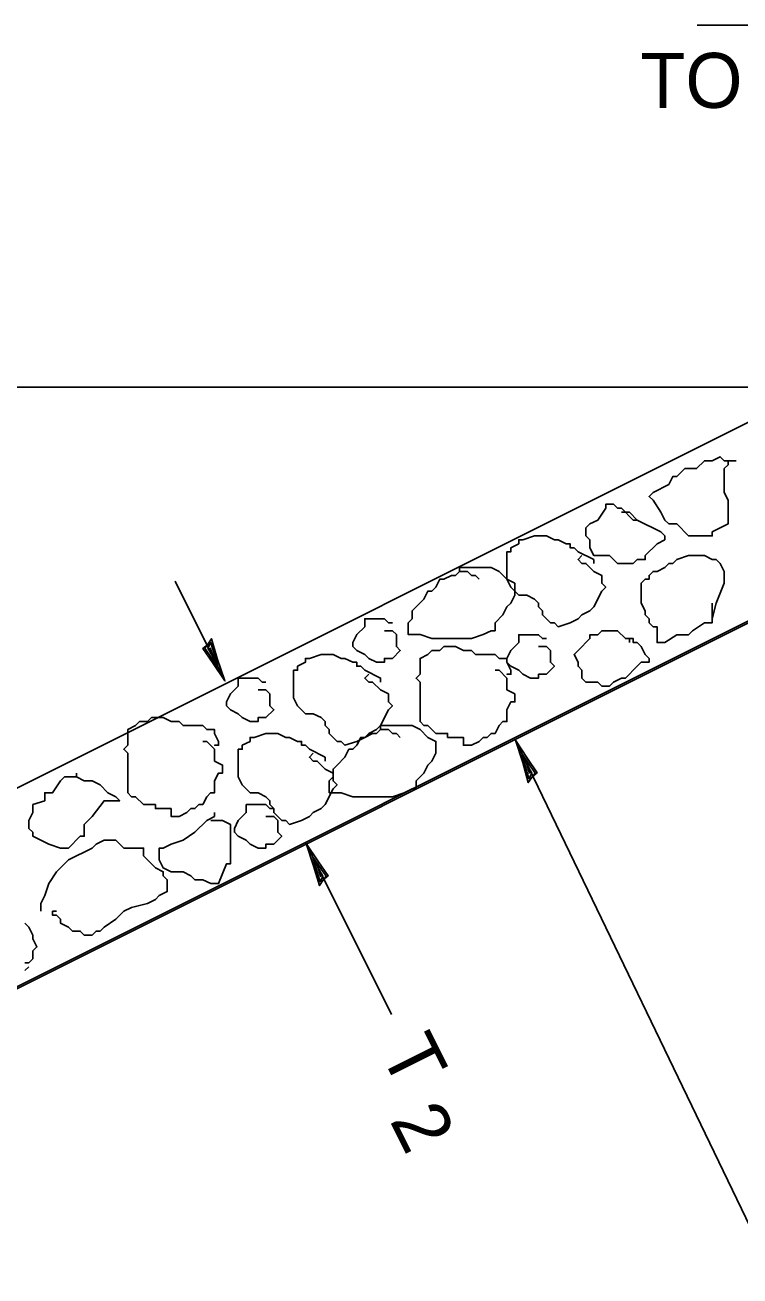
# Model space of a CAD drawing. Extents: x 1348387 to 1349067, y 1153645 to 1154085.
# Drawn here: x 1348795.9 to 1348827.2, y 1153815 to 1153869.6 of the extents above; entities that cross this region are included whole.
import ezdxf

# ---------------------------------------------------------------- set-up
doc = ezdxf.new("R2010")
doc.units = 0
for name, color, linetype in [('Design_EX_Roadway Dimensions', 7, 'Continuous'), ('Design_EX_Roadway Notes', 7, 'Continuous'), ('Topo_Riprap', 7, 'Continuous'), ('Topo_Water Edge', 7, 'Continuous'), ('XSC_Exist Ground', 7, 'Continuous')]:
    doc.layers.add(name, color=color, linetype=linetype)

msp = doc.modelspace()

# ---------------------------------------------------------------- linework, layer by layer
at = {"layer": 'Design_EX_Roadway Dimensions'}
for p, q in [((1348802.492, 1153845.339), (1348804.667, 1153840.991)), ((1348808.216, 1153833.894), (1348811.946, 1153826.429))]:
    msp.add_line(p, q, dxfattribs=at)
for points in [[(1348803.908, 1153842.566), (1348803.699, 1153842.398), (1348804.131, 1153841.786), (1348804.667, 1153840.991), (1348804.337, 1153841.961), (1348804.079, 1153842.827), (1348803.908, 1153842.566), (1348803.788, 1153842.419), (1348804.382, 1153841.562), (1348804.055, 1153842.66), (1348803.93, 1153842.413), (1348804.17, 1153842.002), (1348804.028, 1153842.44)], [(1348808.975, 1153832.318), (1348809.182, 1153832.487), (1348808.751, 1153833.099), (1348808.216, 1153833.894), (1348808.544, 1153832.924), (1348808.802, 1153832.058), (1348808.975, 1153832.318), (1348809.095, 1153832.465), (1348808.501, 1153833.321), (1348808.828, 1153832.225), (1348808.951, 1153832.472), (1348808.712, 1153832.883), (1348808.855, 1153832.444)]]:
    msp.add_lwpolyline(points, dxfattribs=at)
at = {"layer": 'Design_EX_Roadway Notes'}
for p, q in [((1348825.296, 1153869.62), (1348862.363, 1153869.62)), ((1348828.637, 1153815.014), (1348817.361, 1153838.4))]:
    msp.add_line(p, q, dxfattribs=at)
msp.add_lwpolyline([(1348818.098, 1153836.813), (1348818.308, 1153836.98), (1348817.885, 1153837.598), (1348817.361, 1153838.4), (1348817.676, 1153837.425), (1348817.922, 1153836.555), (1348818.098, 1153836.813), (1348818.219, 1153836.959), (1348817.637, 1153837.824), (1348817.949, 1153836.722), (1348818.077, 1153836.968), (1348817.844, 1153837.382), (1348817.979, 1153836.942)], dxfattribs=at)
at = {"layer": 'Topo_Riprap'}
for points in [[(1348826.994, 1153850.6), (1348826.477, 1153850.6), (1348826.303, 1153850.772), (1348825.958, 1153850.6), (1348825.613, 1153850.6), (1348825.268, 1153850.255), (1348824.752, 1153850.255), (1348824.407, 1153849.91), (1348824.233, 1153849.91), (1348824.06, 1153849.565), (1348823.372, 1153849.22), (1348823.198, 1153849.046), (1348823.372, 1153848.875), (1348823.715, 1153848.356), (1348823.888, 1153848.011), (1348824.06, 1153847.84), (1348824.407, 1153847.84), (1348824.923, 1153847.321), (1348825.958, 1153847.321), (1348825.958, 1153847.495), (1348826.648, 1153847.84), (1348826.648, 1153848.011), (1348826.648, 1153848.53), (1348826.648, 1153848.875), (1348826.477, 1153849.22), (1348826.477, 1153850.255), (1348826.648, 1153850.427), (1348826.648, 1153850.6), (1348826.477, 1153850.6)], [(1348822.682, 1153848.011), (1348822.508, 1153848.011), (1348821.99, 1153848.53), (1348821.818, 1153848.53), (1348821.645, 1153848.702), (1348821.3, 1153848.702), (1348821.3, 1153848.53), (1348820.955, 1153848.011), (1348820.61, 1153847.84), (1348820.438, 1153847.666), (1348820.438, 1153847.321), (1348820.61, 1153847.15), (1348820.61, 1153846.805), (1348820.783, 1153846.46), (1348821.473, 1153846.46), (1348821.818, 1153846.115), (1348822.508, 1153846.115), (1348822.682, 1153846.286), (1348823.025, 1153846.286), (1348823.025, 1153846.46), (1348823.543, 1153846.976), (1348823.888, 1153847.15), (1348823.888, 1153847.321), (1348823.715, 1153847.495), (1348822.682, 1153848.011), (1348822.337, 1153848.356), (1348821.99, 1153848.356)], [(1348820.783, 1153846.115), (1348820.783, 1153846.286), (1348820.093, 1153846.631), (1348819.92, 1153846.805), (1348819.748, 1153846.805), (1348819.748, 1153846.976), (1348819.575, 1153846.976), (1348819.23, 1153847.15), (1348819.058, 1153847.15), (1348818.713, 1153847.321), (1348818.195, 1153847.321), (1348817.678, 1153847.15), (1348817.505, 1153847.15), (1348817.505, 1153846.976), (1348817.16, 1153846.805), (1348817.16, 1153846.631), (1348816.988, 1153846.631), (1348816.988, 1153845.425), (1348817.16, 1153845.078), (1348817.505, 1153844.733), (1348817.85, 1153844.733), (1348818.195, 1153844.561), (1348818.368, 1153844.39), (1348818.368, 1153844.216), (1348818.54, 1153844.043), (1348818.54, 1153843.871), (1348818.885, 1153843.526), (1348819.058, 1153843.526), (1348819.23, 1153843.353), (1348819.748, 1153843.526), (1348820.093, 1153843.7), (1348820.265, 1153843.871), (1348820.61, 1153844.043), (1348820.783, 1153844.216), (1348821.128, 1153844.906), (1348821.3, 1153845.078), (1348821.128, 1153845.251), (1348821.128, 1153845.596), (1348820.783, 1153845.77), (1348820.438, 1153846.115), (1348820.265, 1153846.115), (1348820.093, 1153846.286), (1348820.265, 1153846.46)], [(1348825.958, 1153843.526), (1348825.958, 1153843.7), (1348826.132, 1153844.39), (1348826.477, 1153845.251), (1348826.477, 1153845.77), (1348826.303, 1153846.115), (1348826.132, 1153846.286), (1348825.958, 1153846.286), (1348825.613, 1153846.46), (1348824.923, 1153846.46), (1348824.407, 1153846.286), (1348824.233, 1153846.115), (1348824.06, 1153846.115), (1348823.888, 1153845.941), (1348823.543, 1153845.77), (1348823.372, 1153845.77), (1348823.198, 1153845.596), (1348823.198, 1153845.425), (1348823.025, 1153845.425), (1348822.853, 1153845.251), (1348822.853, 1153844.39), (1348823.025, 1153844.043), (1348823.025, 1153843.871), (1348823.198, 1153843.7), (1348823.198, 1153843.526), (1348823.372, 1153843.353), (1348823.543, 1153843.353), (1348823.543, 1153842.663), (1348823.888, 1153842.663), (1348824.407, 1153843.008), (1348824.923, 1153843.008), (1348825.097, 1153843.181), (1348825.613, 1153843.526), (1348825.958, 1153843.526), (1348825.958, 1153843.7), (1348825.958, 1153844.39)], [(1348815.78, 1153845.425), (1348815.608, 1153845.597), (1348815.434, 1153845.597), (1348815.263, 1153845.77), (1348814.918, 1153845.77), (1348814.744, 1153845.597), (1348814.573, 1153845.597), (1348814.228, 1153845.425), (1348814.055, 1153845.425), (1348813.883, 1153845.08), (1348813.709, 1153844.907), (1348813.538, 1153844.907), (1348813.364, 1153844.562), (1348813.019, 1153844.216), (1348812.848, 1153844.045), (1348812.848, 1153843.7), (1348812.674, 1153843.526), (1348812.674, 1153843.01), (1348813.193, 1153843.01), (1348813.709, 1153842.836), (1348815.089, 1153842.836), (1348815.434, 1153842.836), (1348815.953, 1153843.01), (1348816.298, 1153843.181), (1348816.47, 1153843.181), (1348816.47, 1153843.526), (1348816.814, 1153843.871), (1348816.988, 1153844.216), (1348817.16, 1153844.39), (1348817.333, 1153844.735), (1348817.333, 1153845.251), (1348816.988, 1153845.425), (1348816.643, 1153845.77), (1348816.298, 1153845.941), (1348815.953, 1153845.941), (1348815.263, 1153845.941), (1348814.918, 1153845.941), (1348814.918, 1153845.77), (1348814.744, 1153845.597)], [(1348811.984, 1153843.526), (1348811.813, 1153843.526), (1348811.639, 1153843.7), (1348810.778, 1153843.7), (1348810.778, 1153843.353), (1348810.433, 1153843.01), (1348810.259, 1153842.665), (1348810.259, 1153842.491), (1348810.433, 1153842.318), (1348810.778, 1153842.146), (1348810.949, 1153841.973), (1348811.294, 1153841.801), (1348811.639, 1153841.801), (1348811.639, 1153841.973), (1348811.984, 1153841.973), (1348812.329, 1153842.318), (1348812.158, 1153842.491), (1348812.158, 1153843.01), (1348811.984, 1153843.181), (1348811.639, 1153843.181)], [(1348818.713, 1153842.836), (1348818.54, 1153842.836), (1348818.368, 1153843.008), (1348817.505, 1153843.008), (1348817.505, 1153842.663), (1348817.16, 1153842.318), (1348816.988, 1153841.973), (1348816.988, 1153841.801), (1348817.16, 1153841.628), (1348817.505, 1153841.456), (1348817.678, 1153841.283), (1348818.023, 1153841.111), (1348818.368, 1153841.111), (1348818.368, 1153841.283), (1348818.713, 1153841.283), (1348819.058, 1153841.628), (1348818.885, 1153841.801), (1348818.885, 1153842.318), (1348818.713, 1153842.491), (1348818.368, 1153842.491)], [(1348822.337, 1153842.663), (1348822.337, 1153842.836), (1348822.163, 1153842.836), (1348821.818, 1153843.181), (1348821.128, 1153843.181), (1348820.955, 1153843.008), (1348820.61, 1153843.008), (1348820.61, 1153842.836), (1348820.093, 1153842.318), (1348819.92, 1153842.146), (1348820.093, 1153841.801), (1348820.093, 1153841.628), (1348820.265, 1153841.456), (1348820.265, 1153841.111), (1348820.438, 1153840.938), (1348820.955, 1153840.938), (1348821.128, 1153840.764), (1348821.473, 1153840.764), (1348821.645, 1153840.938), (1348821.99, 1153841.111), (1348822.163, 1153841.111), (1348822.337, 1153841.283), (1348822.508, 1153841.456), (1348822.853, 1153841.801), (1348823.198, 1153841.801), (1348823.198, 1153841.973), (1348823.025, 1153842.146), (1348822.853, 1153842.491), (1348822.682, 1153842.663), (1348822.508, 1153842.663), (1348822.508, 1153842.836), (1348822.163, 1153842.836)], [(1348817.16, 1153841.283), (1348816.988, 1153841.283), (1348817.16, 1153841.283), (1348817.16, 1153841.456), (1348816.988, 1153841.801), (1348816.988, 1153841.973), (1348816.643, 1153841.973), (1348816.47, 1153842.146), (1348815.608, 1153842.146), (1348815.434, 1153842.318), (1348815.089, 1153842.318), (1348814.744, 1153842.491), (1348814.228, 1153842.491), (1348814.055, 1153842.318), (1348813.709, 1153842.318), (1348813.538, 1153842.146), (1348813.193, 1153841.973), (1348813.193, 1153841.283), (1348813.019, 1153841.109), (1348813.193, 1153840.937), (1348813.193, 1153840.593), (1348813.193, 1153840.248), (1348813.193, 1153839.212), (1348813.364, 1153839.039), (1348813.538, 1153839.039), (1348813.883, 1153838.694), (1348814.399, 1153838.694), (1348814.399, 1153838.522), (1348814.744, 1153838.522), (1348815.089, 1153838.522), (1348815.089, 1153838.178), (1348815.434, 1153838.178), (1348815.78, 1153838.349), (1348815.953, 1153838.522), (1348816.125, 1153838.522), (1348816.298, 1153838.694), (1348816.47, 1153838.694), (1348816.643, 1153839.039), (1348816.814, 1153839.212), (1348816.988, 1153839.212), (1348816.988, 1153839.384), (1348816.988, 1153839.729), (1348817.16, 1153840.074), (1348817.333, 1153840.074), (1348817.333, 1153840.419), (1348816.988, 1153840.593), (1348816.988, 1153841.109), (1348816.643, 1153841.456), (1348816.47, 1153841.456)], [(1348811.466, 1153840.938), (1348811.466, 1153841.111), (1348810.776, 1153841.456), (1348810.602, 1153841.628), (1348810.431, 1153841.628), (1348810.431, 1153841.801), (1348810.259, 1153841.801), (1348809.914, 1153841.973), (1348809.741, 1153841.973), (1348809.396, 1153842.146), (1348808.877, 1153842.146), (1348808.361, 1153841.973), (1348808.187, 1153841.973), (1348808.187, 1153841.801), (1348807.844, 1153841.628), (1348807.844, 1153841.456), (1348807.671, 1153841.456), (1348807.671, 1153840.248), (1348807.844, 1153839.903), (1348808.187, 1153839.558), (1348808.532, 1153839.558), (1348808.877, 1153839.386), (1348809.051, 1153839.213), (1348809.051, 1153839.039), (1348809.222, 1153838.868), (1348809.222, 1153838.694), (1348809.569, 1153838.349), (1348809.741, 1153838.349), (1348809.914, 1153838.178), (1348810.431, 1153838.349), (1348810.776, 1153838.523), (1348810.949, 1153838.694), (1348811.294, 1153838.868), (1348811.466, 1153839.039), (1348811.811, 1153839.729), (1348811.984, 1153839.903), (1348811.811, 1153840.074), (1348811.811, 1153840.419), (1348811.466, 1153840.593), (1348811.121, 1153840.938), (1348810.949, 1153840.938), (1348810.776, 1153841.111), (1348810.949, 1153841.283)], [(1348806.464, 1153840.938), (1348806.291, 1153840.938), (1348806.119, 1153841.111), (1348805.256, 1153841.111), (1348805.256, 1153840.766), (1348804.911, 1153840.421), (1348804.739, 1153840.076), (1348804.739, 1153839.903), (1348804.911, 1153839.729), (1348805.256, 1153839.558), (1348805.427, 1153839.386), (1348805.774, 1153839.213), (1348806.119, 1153839.213), (1348806.119, 1153839.386), (1348806.464, 1153839.386), (1348806.809, 1153839.729), (1348806.636, 1153839.903), (1348806.636, 1153840.421), (1348806.464, 1153840.593), (1348806.119, 1153840.593)], [(1348804.392, 1153838.178), (1348804.221, 1153838.178), (1348804.392, 1153838.178), (1348804.392, 1153838.349), (1348804.221, 1153838.694), (1348804.221, 1153838.868), (1348803.876, 1153838.868), (1348803.702, 1153839.039), (1348802.841, 1153839.039), (1348802.667, 1153839.213), (1348802.322, 1153839.213), (1348801.977, 1153839.386), (1348801.46, 1153839.386), (1348801.287, 1153839.213), (1348800.942, 1153839.213), (1348800.77, 1153839.039), (1348800.425, 1153838.868), (1348800.425, 1153838.178), (1348800.252, 1153838.004), (1348800.425, 1153837.832), (1348800.425, 1153837.488), (1348800.425, 1153837.143), (1348800.425, 1153836.107), (1348800.597, 1153835.934), (1348800.77, 1153835.934), (1348801.115, 1153835.589), (1348801.632, 1153835.589), (1348801.632, 1153835.417), (1348801.977, 1153835.417), (1348802.322, 1153835.417), (1348802.322, 1153835.072), (1348802.667, 1153835.072), (1348803.012, 1153835.244), (1348803.185, 1153835.417), (1348803.357, 1153835.417), (1348803.531, 1153835.589), (1348803.702, 1153835.589), (1348803.876, 1153835.934), (1348804.047, 1153836.107), (1348804.221, 1153836.107), (1348804.221, 1153836.279), (1348804.221, 1153836.624), (1348804.392, 1153836.969), (1348804.566, 1153836.969), (1348804.566, 1153837.314), (1348804.221, 1153837.488), (1348804.221, 1153838.004), (1348803.876, 1153838.349), (1348803.702, 1153838.349)], [(1348812.329, 1153838.523), (1348812.158, 1153838.696), (1348811.984, 1153838.696), (1348811.813, 1153838.868), (1348811.468, 1153838.868), (1348811.294, 1153838.696), (1348811.121, 1153838.696), (1348810.776, 1153838.523), (1348810.604, 1153838.523), (1348810.431, 1153838.178), (1348810.259, 1153838.006), (1348810.086, 1153838.006), (1348809.914, 1153837.661), (1348809.569, 1153837.314), (1348809.396, 1153837.143), (1348809.396, 1153836.798), (1348809.224, 1153836.624), (1348809.224, 1153836.108), (1348809.741, 1153836.108), (1348810.259, 1153835.934), (1348811.639, 1153835.934), (1348811.984, 1153835.934), (1348812.501, 1153836.108), (1348812.848, 1153836.281), (1348813.019, 1153836.281), (1348813.019, 1153836.624), (1348813.364, 1153836.969), (1348813.538, 1153837.314), (1348813.709, 1153837.488), (1348813.883, 1153837.833), (1348813.883, 1153838.351), (1348813.538, 1153838.523), (1348813.193, 1153838.868), (1348812.848, 1153839.039), (1348812.501, 1153839.039), (1348811.813, 1153839.039), (1348811.468, 1153839.039), (1348811.468, 1153838.868), (1348811.294, 1153838.696)], [(1348809.051, 1153837.488), (1348809.051, 1153837.659), (1348808.361, 1153838.004), (1348808.187, 1153838.178), (1348808.016, 1153838.178), (1348808.016, 1153838.349), (1348807.844, 1153838.349), (1348807.497, 1153838.523), (1348807.326, 1153838.523), (1348806.981, 1153838.694), (1348806.462, 1153838.694), (1348805.946, 1153838.523), (1348805.772, 1153838.523), (1348805.772, 1153838.349), (1348805.427, 1153838.178), (1348805.427, 1153838.004), (1348805.256, 1153838.004), (1348805.256, 1153836.798), (1348805.427, 1153836.452), (1348805.772, 1153836.107), (1348806.117, 1153836.107), (1348806.462, 1153835.934), (1348806.636, 1153835.762), (1348806.636, 1153835.589), (1348806.807, 1153835.417), (1348806.807, 1153835.244), (1348807.154, 1153834.899), (1348807.326, 1153834.899), (1348807.497, 1153834.727), (1348808.016, 1153834.899), (1348808.361, 1153835.072), (1348808.532, 1153835.244), (1348808.879, 1153835.417), (1348809.051, 1153835.589), (1348809.396, 1153836.279), (1348809.569, 1153836.452), (1348809.396, 1153836.624), (1348809.396, 1153836.969), (1348809.051, 1153837.143), (1348808.706, 1153837.488), (1348808.532, 1153837.488), (1348808.361, 1153837.659), (1348808.532, 1153837.832)], [(1348798.182, 1153836.969), (1348798.182, 1153836.798), (1348797.665, 1153836.798), (1348797.492, 1153836.624), (1348797.147, 1153836.107), (1348796.802, 1153836.107), (1348796.802, 1153835.762), (1348796.285, 1153835.589), (1348796.285, 1153835.244), (1348796.112, 1153834.899), (1348796.112, 1153834.554), (1348796.285, 1153834.382), (1348796.285, 1153834.209), (1348796.63, 1153834.037), (1348796.975, 1153833.864), (1348797.492, 1153833.692), (1348797.837, 1153833.692), (1348798.355, 1153834.209), (1348798.527, 1153834.209), (1348798.527, 1153834.727), (1348798.872, 1153835.072), (1348799.39, 1153835.762), (1348800.08, 1153835.762), (1348799.907, 1153835.934), (1348799.562, 1153836.107), (1348799.217, 1153836.453), (1348798.872, 1153836.624), (1348798.527, 1153836.624), (1348798.182, 1153836.798), (1348798.01, 1153836.798)], [(1348804.221, 1153835.244), (1348804.221, 1153835.072), (1348803.876, 1153834.899), (1348803.357, 1153834.383), (1348802.841, 1153834.037), (1348802.322, 1153833.864), (1348801.977, 1153833.693), (1348801.806, 1153833.693), (1348801.806, 1153833.174), (1348801.977, 1153832.829), (1348802.322, 1153832.657), (1348802.841, 1153832.657), (1348803.186, 1153832.484), (1348803.357, 1153832.312), (1348803.702, 1153832.312), (1348804.049, 1153832.139), (1348804.392, 1153832.139), (1348804.739, 1153833.002), (1348804.911, 1153833.002), (1348804.911, 1153834.727), (1348804.566, 1153834.899), (1348804.221, 1153834.899), (1348804.049, 1153834.899)], [(1348806.809, 1153835.418), (1348806.636, 1153835.418), (1348806.464, 1153835.589), (1348805.601, 1153835.589), (1348805.601, 1153835.244), (1348805.256, 1153834.899), (1348805.082, 1153834.554), (1348805.082, 1153834.383), (1348805.256, 1153834.209), (1348805.601, 1153834.037), (1348805.772, 1153833.864), (1348806.119, 1153833.693), (1348806.464, 1153833.693), (1348806.464, 1153833.864), (1348806.809, 1153833.864), (1348807.154, 1153834.209), (1348806.981, 1153834.383), (1348806.981, 1153834.899), (1348806.809, 1153835.072), (1348806.464, 1153835.072)], [(1348796.63, 1153830.932), (1348796.63, 1153831.277), (1348796.802, 1153831.622), (1348796.975, 1153832.139), (1348797.32, 1153832.657), (1348797.837, 1153833.174), (1348798.872, 1153833.692), (1348799.045, 1153833.864), (1348799.39, 1153834.037), (1348799.907, 1153834.037), (1348800.252, 1153833.692), (1348800.597, 1153833.692), (1348801.115, 1153833.692), (1348801.115, 1153833.347), (1348801.632, 1153832.829), (1348801.977, 1153832.657), (1348801.977, 1153832.484), (1348802.151, 1153832.312), (1348802.151, 1153831.794), (1348801.806, 1153831.622), (1348801.632, 1153831.449), (1348801.287, 1153831.277), (1348800.597, 1153831.104), (1348800.252, 1153830.932), (1348799.907, 1153830.587), (1348799.39, 1153830.242), (1348799.217, 1153830.069), (1348799.045, 1153830.069), (1348798.872, 1153829.897), (1348798.527, 1153829.897), (1348798.355, 1153830.069), (1348798.01, 1153830.069), (1348797.837, 1153830.242), (1348797.492, 1153830.414), (1348797.492, 1153830.587), (1348797.32, 1153830.759), (1348797.147, 1153830.759), (1348797.147, 1153830.932), (1348797.32, 1153830.932)], [(1348795.938, 1153830.414), (1348796.112, 1153830.242), (1348796.285, 1153829.897), (1348796.285, 1153829.724), (1348796.457, 1153829.379), (1348796.285, 1153829.205), (1348796.285, 1153828.862), (1348796.112, 1153828.689), (1348795.938, 1153828.689)], [(1348796.112, 1153828.515), (1348795.938, 1153828.344)]]:
    msp.add_lwpolyline(points, dxfattribs=at)
at = {"layer": 'Topo_Water Edge'}
msp.add_line((1348760.79, 1153853.81), (1348830.57, 1153853.81), dxfattribs=at)
at = {"layer": 'XSC_Exist Ground'}
for p, q in [((1348842.312, 1153859.681), (1348788.269, 1153832.66)), ((1348859.658, 1153859.681), (1348790.1, 1153824.902)), ((1348859.697, 1153859.604), (1348790.12, 1153824.816))]:
    msp.add_line(p, q, dxfattribs=at)

# ---------------------------------------------------------------- texts
at = {"layer": 'Design_EX_Roadway Dimensions'}
for s, p in [('T', (1348811.425, 1153824.786)), ('2', (1348811.848, 1153821.804))]:
    msp.add_text(s, height=2.4, rotation=296.565, dxfattribs=at).set_placement(p)
at = {"layer": 'Design_EX_Roadway Notes'}
msp.add_text('TO SUPPORT RIPRAP', height=2.4, dxfattribs=at).set_placement((1348822.821, 1153866.003))

doc.saveas('drawing.dxf')
